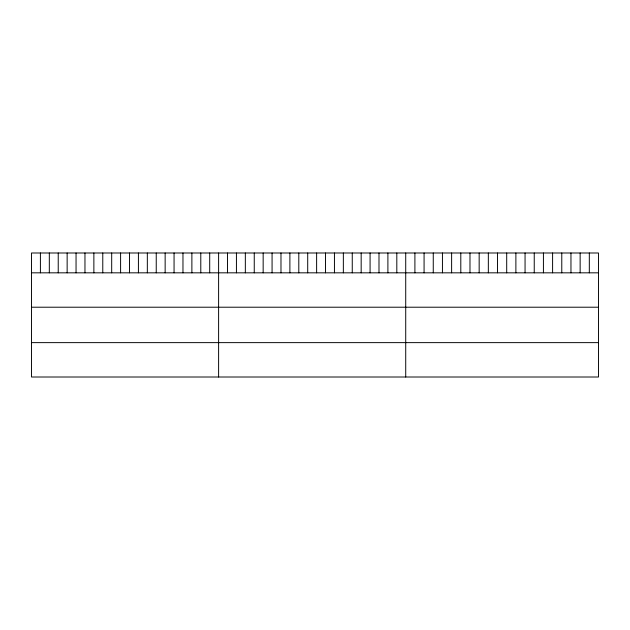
<?xml version="1.0" encoding="UTF-8"?>
<svg xmlns="http://www.w3.org/2000/svg" width="630" height="630" viewBox="0 0 630 630"><rect width="100%" height="100%" fill="white"/><g stroke="black" fill="none" stroke-linecap="round" stroke-linejoin="round"><path stroke-width="0.94" d="M598.5 272.829L598.5 377.008L31.5 377.008L31.5 252.992L598.5 252.992L598.5 272.829L31.5 272.829M31.5 307.212L598.5 307.212M31.5 342.633L598.5 342.633M589.318 252.992L589.318 272.829M580.143 252.992L580.143 272.829M570.961 252.992L570.961 272.829M561.779 252.992L561.779 272.829M552.597 252.992L552.597 272.829M543.422 252.992L543.422 272.829M534.24 252.992L534.24 272.829M525.058 252.992L525.058 272.829M515.883 252.992L515.883 272.829M506.701 252.992L506.701 272.829M497.519 252.992L497.519 272.829M488.337 252.992L488.337 272.829M479.162 252.992L479.162 272.829M469.98 252.992L469.98 272.829M460.798 252.992L460.798 272.829M451.623 252.992L451.623 272.829M442.441 252.992L442.441 272.829M433.259 252.992L433.259 272.829M424.077 252.992L424.077 272.829M414.902 252.992L414.902 272.829M405.72 252.992L405.72 377.008M396.813 252.992L396.813 272.829M387.899 252.992L387.899 272.829M378.992 252.992L378.992 272.829M370.078 252.992L370.078 272.829M361.171 252.992L361.171 272.829M352.257 252.992L352.257 272.829M343.35 252.992L343.35 272.829M334.443 252.992L334.443 272.829M325.529 252.992L325.529 272.829M316.622 252.992L316.622 272.829M307.708 252.992L307.708 272.829M298.801 252.992L298.801 272.829M289.887 252.992L289.887 272.829M280.98 252.992L280.98 272.829M272.073 252.992L272.073 272.829M263.159 252.992L263.159 272.829M254.252 252.992L254.252 272.829M245.338 252.992L245.338 272.829M236.431 252.992L236.431 272.829M227.517 252.992L227.517 272.829M218.61 252.992L218.61 377.008M209.703 252.992L209.703 272.829M200.789 252.992L200.789 272.829M191.882 252.992L191.882 272.829M182.968 252.992L182.968 272.829M174.061 252.992L174.061 272.829M165.147 252.992L165.147 272.829M156.24 252.992L156.24 272.829M147.333 252.992L147.333 272.829M138.419 252.992L138.419 272.829M129.512 252.992L129.512 272.829M120.598 252.992L120.598 272.829M111.691 252.992L111.691 272.829M102.777 252.992L102.777 272.829M93.87 252.992L93.87 272.829M84.963 252.992L84.963 272.829M76.049 252.992L76.049 272.829M67.142 252.992L67.142 272.829M58.228 252.992L58.228 272.829M49.321 252.992L49.321 272.829M40.407 252.992L40.407 272.829"/></g></svg>
